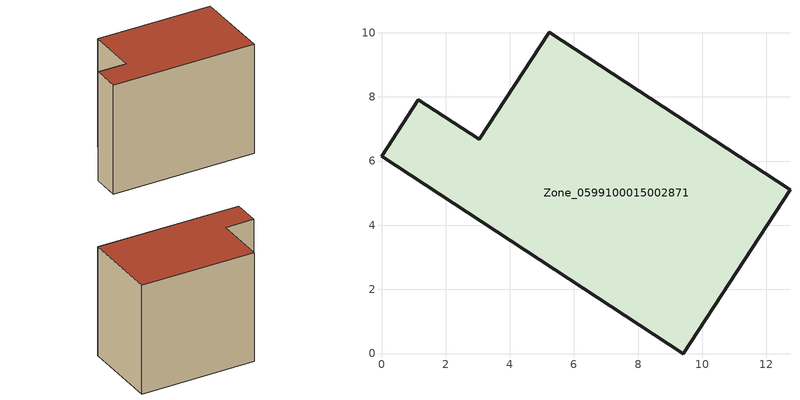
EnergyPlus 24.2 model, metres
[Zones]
Zone_0599100015002871
 floor ground (C_G): 9.4,0 0,6.15 1.15,7.92 3.05,6.68 5.23,10.01 12.73,5.11 z0.85
 wall outside (C_F): 0,6.15 9.4,0 12.73,5.11 5.23,10.01 3.05,6.68 1.15,7.92 0,6.15 z0.85:9.55
 roof outside (C_R): 1.15,7.92 0,6.15 9.4,0 12.73,5.11 5.23,10.01 3.05,6.68 z9.55
[BUILDING]
Pand.0599100015002871: North Axis=0; Terrain=City; Loads Convergence Tolerance Value=0.04; Temperature Convergence Tolerance Value=0.4; Solar Distribution=FullExterior; Maximum Number of Warmup Days=25; Minimum Number of Warmup Days=1
[Site:Location]
Rotterdam.The.Hague.AP_ZH_NLD Design_Conditions: Latitude=51.96; Longitude=4.45; Time Zone=1; Elevation=-4.5
[SITE:GROUNDTEMPERATURE:BUILDINGSURFACE]
18, 18, 18, 18, 18, 18, 18, 18, 18, 18, 18, 18
[MATERIAL] Thermal Absorptance=0.9; Solar Absorptance=0.7; Visible Absorptance=0.7
Name | Roughness | Thickness | Conductivity | Density | Specific Heat
G.TI.1975-1991 | MediumSmooth | 0.15 | 0.288461 | 540 | 1210
F.TI.1975-1991 | Rough | 0.3 | 0.230769 | 1920 | 840
R.TI.1975-1991 | MediumRough | 0.2 | 0.153846 | 1500 | 1000
[CONSTRUCTION]
C_G: G.TI.1975-1991
C_F: F.TI.1975-1991
C_R: R.TI.1975-1991
[ZONE]
Zone_0599100015002871: Type=1; Multiplier=1; Ceiling Height=Autocalculate; Volume=Autocalculate; Floor Area=autocalculate; Part of Total Floor Area=Yes
[ZONEINFILTRATION:DESIGNFLOWRATE]
Infil_Zone_0599100015002871: Zone or ZoneList or Space or SpaceList=Zone_0599100015002871; Schedule=AlwaysOn; Design Flow Rate Calculation Method=Flow/Area; Flow Rate per Floor Area=0.003; Constant Term Coefficient=1; Temperature Term Coefficient=0; Velocity Term Coefficient=0; Velocity Squared Term Coefficient=0
[HVACTEMPLATE:ZONE:IDEALLOADSAIRSYSTEM]
Zone_0599100015002871: Maximum Heating Supply Air Temperature=50; Minimum Cooling Supply Air Temperature=13; Maximum Heating Supply Air Humidity Ratio=0.0156; Minimum Cooling Supply Air Humidity Ratio=0.0077; Heating Limit=NoLimit; Cooling Limit=NoLimit; Dehumidification Control Type=ConstantSensibleHeatRatio; Cooling Sensible Heat Ratio=0.7; Dehumidification Setpoint=60; Humidification Control Type=None; Humidification Setpoint=30; Outdoor Air Method=None; Outdoor Air Flow Rate per Person=0.00944; Outdoor Air Flow Rate per Zone Floor Area=0; Outdoor Air Flow Rate per Zone=0; Demand Controlled Ventilation Type=None; Outdoor Air Economizer Type=NoEconomizer; Heat Recovery Type=None; Sensible Heat Recovery Effectiveness=0.7; Latent Heat Recovery Effectiveness=0.65
[ZONECONTROL:THERMOSTAT]
ThermostatControl_Zone_0599100015002871: Zone or ZoneList=Zone_0599100015002871; Control Type Schedule=DualSetpointControlType; Control 1=Thermostat_Zone_0599100015002871; Temperature Difference Between Cutout And Setpoint=0
[THERMOSTATSETPOINT:DUALSETPOINT]
Thermostat_Zone_0599100015002871: Heating Setpoint Temperature Schedule=HeatingSetpoint_Zone_0599100015002871; Cooling Setpoint Temperature Schedule=CoolingSetpoint_Zone_0599100015002871
[SCHEDULE:COMPACT]
HeatingSetpoint_Zone_0599100015002871: Through: 12/31, For: AllDays, Until: 24:00, 21
CoolingSetpoint_Zone_0599100015002871: Through: 12/31, For: AllDays, Until: 24:00, 24
DualSetpointControlType: Through: 12/31, For: AllDays, Until: 24:00, 4
AlwaysOn: Through: 12/31, For: AllDays, Until: 24:00, 1
